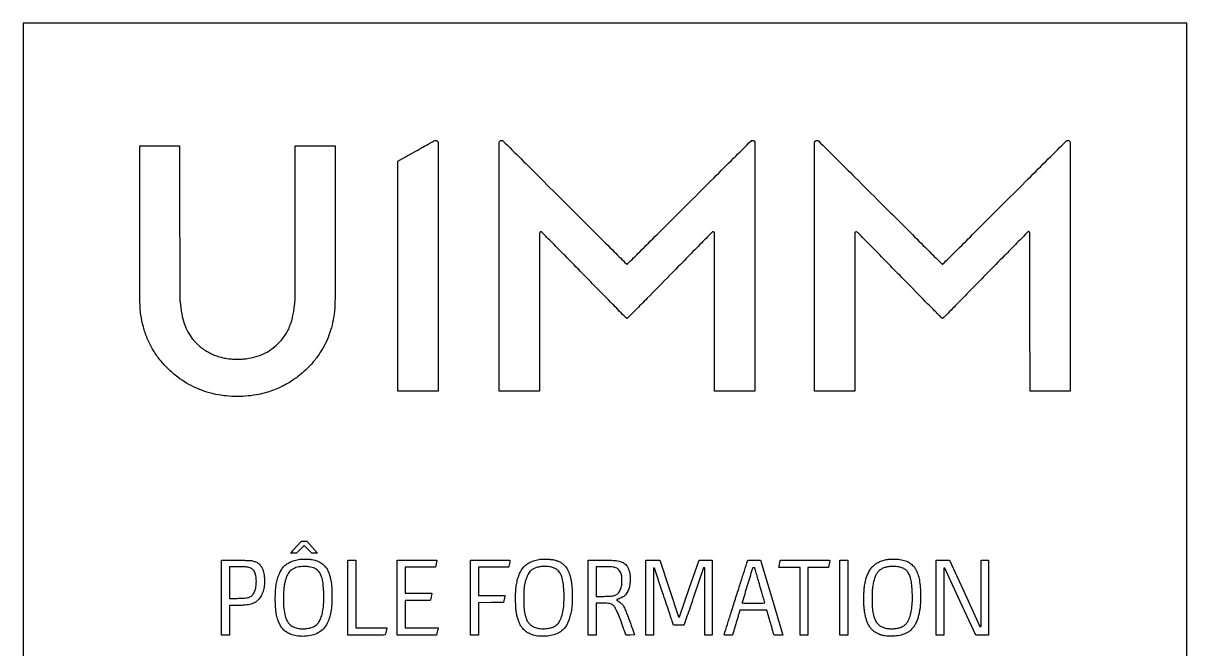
# Model space of a CAD drawing. Extents: x 0 to 6244, y 0 to 6667.
# Drawn here: x 0 to 6244, y 3308 to 6667 of the extents above; entities that cross this region are included whole.
import ezdxf

# ---------------------------------------------------------------- set-up
doc = ezdxf.new("R2010")
doc.units = 0

msp = doc.modelspace()

# ---------------------------------------------------------------- linework, layer by layer
for points in [[(0, 3333.5), (0, 0), (3122, 0), (6244, 0), (6244, 3333.5), (6244, 6667), (3122, 6667), (0, 6667)], [(4426, 3582), (4426, 3381), (4404.5, 3381), (4383, 3381), (4383, 3582), (4383, 3783), (4404.5, 3783), (4426, 3783)], [(5052.873249, 3604.75), (5134.388986, 3427), (5137.694493, 3427), (5141, 3427), (5141, 3605), (5141, 3783), (5160.5, 3783), (5180, 3783), (5180, 3582), (5180, 3381), (5145.75, 3381.013511), (5111.5, 3381.027022), (5028.907733, 3560.763511), (4946.315465, 3740.5), (4943.157733, 3740.813358), (4940, 3741.126717), (4940, 3561.063358), (4940, 3381), (4920, 3381), (4900, 3381), (4900, 3582.012631), (4900, 3783.025263), (4935.678756, 3782.762631), (4971.357512, 3782.5)]]:
    msp.add_lwpolyline(points, close=True)
for points in [[(839.278795, 5597.75, 0.000086), (839.514509, 5349.040249, 0.000911), (839.812126, 5247.873365, 0.001354), (840.246482, 5189.75145, 0.022626), (841.314586, 5170.5, 0.020188), (850.538632, 5105.533587, 0.036479), (864.052727, 5053.54911, 0.042651), (883.101331, 5010.021096, 0.044464), (909.037929, 4971, 0.017235), (918.352549, 4960.162261, 0.009537), (930.419486, 4947.554956, 0.009535), (942.821136, 4935.549899, 0.019171), (953.13346, 4926.654857, 0.026582), (977.470001, 4909.271439, 0.025886), (1003.724965, 4894.400828, 0.025985), (1031.2713, 4882.375179, 0.02731), (1059.468134, 4873.496401, 0.01257), (1072.341042, 4870.54587, 0.008214), (1087.318438, 4867.762417, 0.008215), (1102.377506, 4865.472739, 0.012581), (1115.5, 4864.0327, 0.015306), (1129.572559, 4863.278672, 0.00562), (1149.480365, 4863.046126, 0.005534), (1169.229863, 4863.256016, 0.017277), (1182.5, 4864.003198, 0.037111), (1237.010399, 4873.079139, 0.045604), (1285.789208, 4889.804462, 0.04714), (1329.403087, 4914.526209, 0.044511), (1368.530774, 4947.406124, 0.024064), (1390.702811, 4971.940479, 0.030728), (1408.53805, 4996.644653, 0.031317), (1422.950658, 5022.947982, 0.02668), (1434.844033, 5052.273022, 0.018351), (1442.442172, 5077.255008, 0.016111), (1448.562158, 5103.83092, 0.014309), (1453.542021, 5133.64531, 0.009169), (1457.693404, 5168.5, 0.022545), (1458.755525, 5187.74747, 0.001327), (1459.188205, 5246.299589, 0.000904), (1459.485831, 5347.999442, 0.000086), (1459.721207, 5596.75), (1460.039733, 6008), (1567.034483, 6008), (1674.029234, 6008), (1673.730405, 5576.75, -0.000089), (1673.451313, 5256.297329, -0.002777), (1672.927892, 5177.018414, -0.01169), (1671.429233, 5134.861783, -0.021129), (1667.941099, 5100.5, -0.025873), (1657.046938, 5045.386432, -0.02689), (1640.622447, 4992.413296, -0.027347), (1618.924032, 4942.366705, -0.029008), (1592.2664, 4896, -0.031807), (1556.657481, 4848.508808, -0.027863), (1513.792408, 4803.650267, -0.027655), (1465.832864, 4763.490852, -0.030024), (1414.987191, 4730.048618, -0.021574), (1379.895458, 4711.841338, -0.019419), (1342.126509, 4696.022344, -0.019302), (1302.991917, 4683.088003, -0.020593), (1263.807446, 4673.522663, -0.026074), (1207.703528, 4665.266445, -0.023553), (1149.099858, 4662.517327, -0.023517), (1090.398117, 4665.292839, -0.025763), (1034, 4673.573649, -0.029031), (979.525572, 4687.793911, -0.027898), (926.315971, 4708.381407, -0.027886), (875.706466, 4734.775263, -0.028943), (829, 4766.342444, -0.016743), (801.959853, 4788.464664, -0.014819), (775.304575, 4813.237708, -0.014915), (750.358669, 4839.352163, -0.017697), (728.455151, 4865.5, -0.03499), (693.640202, 4917.277657, -0.03249), (665.4139, 4974.673962, -0.03187), (644.391542, 5036.375466, -0.030731), (631.075066, 5101, -0.020709), (627.580339, 5135.704878, -0.01169), (626.075875, 5177.984235, -0.002783), (625.550586, 5257.292736, -0.00009), (625.269627, 5577.25), (624.968537, 6008), (731.964356, 6008), (838.960174, 6008)], [(2220.913425, 6035.252152, -0.041805), (2222.030483, 6034.280918, -0.022033), (2223.2538, 6032.907043, -0.021766), (2224.390267, 6031.380364, -0.03122), (2225.248446, 6029.928915, -0.117592), (2226.465753, 6024.898781, -0.000181), (2226.745176, 5930.775502, -0.000606), (2226.959582, 5777.123578, -0.000045), (2226.998446, 5358.75), (2227, 4691), (2119, 4691), (2011, 4691), (2011, 5308.780517), (2011, 5926.561034), (2103.651073, 5978.530517, -0.000123), (2183.576794, 6023.336237, -0.005104), (2200.93811, 6032.831671, -0.021568), (2209.583248, 6036.977351, -0.133718), (2214.413425, 6037.648955, -0.032914), (2216.101025, 6037.318259, -0.023495), (2217.937088, 6036.73762, -0.023843), (2219.6422, 6036.014805, -0.045906)], [(2572.315741, 6036.896359, -0.079096), (2573.919987, 6035.737167, -0.000008), (2671.237547, 5938.769232, -0.000253), (2778.737262, 5831.543857, -0.000153), (2906.003567, 5704.396359, 0.000145), (3078.113305, 5532.441867, 0.000792), (3171.297936, 5439.689587, 0.000087), (3237.493386, 5374.032646, 0.197806), (3240.001506, 5373, 0.197829), (3242.509683, 5374.0328, 0.000087), (3308.698844, 5439.695212, 0.000792), (3401.878884, 5532.459482, 0.000145), (3573.997939, 5704.45399, -0.000232), (3705.384615, 5835.699848, -0.000431), (3812.046976, 5941.965633, -0.000019), (3906.203023, 6035.602662, -0.107116), (3908.3151, 6036.95399, -0.085448), (3913.044417, 6037.840397, -0.092815), (3917.654074, 6037.047675, -0.090522), (3921.753482, 6034.61285, -0.076841), (3925.005402, 6030.75914, -0.136694), (3926.448901, 6025.659105, -0.000289), (3926.741031, 5943.17938, -0.000702), (3926.960144, 5802.812904, -0.000038), (3926.996262, 5359.25), (3927, 4691), (3818.5, 4691), (3710, 4691), (3710, 5115.598871, 0.00008), (3709.959029, 5371.071009, 0.000866), (3709.747038, 5474.392375, 0.000318), (3709.4621, 5538.865329, 0.109942), (3708.380917, 5543.609707, 0.080206), (3706.680011, 5546.079265, 0.114516), (3704.461537, 5547.531327, 0.123232), (3701.95554, 5547.798692, 0.102448), (3699.424491, 5546.89446, 0.061613), (3697.725305, 5545.547229, 0.000016), (3631.096754, 5477.83306, 0.000313), (3557.273652, 5402.708217, 0.00019), (3470.03268, 5313.75, -0.000197), (3348.561506, 5189.891045, -0.001221), (3286.068143, 5126.529618, -0.000229), (3242.986698, 5083.10244, -0.199832), (3240.338434, 5082, -0.118482), (3238.732791, 5082.385896, -0.040682), (3236.684304, 5083.650439, -0.027944), (3234.050719, 5085.82509, -0.009611), (3230.485534, 5089.25, -0.0027), (3224.799441, 5094.988144, -0.000011), (3160.550218, 5160.532327, -0.000054), (3087.700535, 5234.869543, -0.000034), (3002.605902, 5321.73239, 0.000313), (2909.141756, 5417.032184, 0.000748), (2839.605746, 5487.633498, 0.000055), (2781.492119, 5546.448292, 0.137196), (2779.48697, 5547.592626, 0.117478), (2776.65892, 5547.626624, 0.129251), (2774.231659, 5546.366233, 0.10238), (2772.343355, 5543.780334, 0.053907), (2771.09066, 5539.987128, 0.052143), (2770.516274, 5534.643051, 0.000081), (2770.253659, 5437.949453, 0.000498), (2770.055676, 5310.896364, 0.000141), (2770, 5112.950779), (2770, 4691), (2662, 4691), (2554, 4691), (2554.003738, 5359.75), (2554.007476, 6028.5), (2556.023433, 6031.806555, -0.099616), (2559.088864, 6035.122994, -0.08101), (2563.423391, 6037.294691, -0.082569), (2568.141693, 6037.950142, -0.11073)], [(4265.282119, 6036.598165, -0.093236), (4267.794806, 6034.890984, -0.000026), (4359.341145, 5943.824524, -0.000456), (4465.134365, 5838.382546, -0.000225), (4599.499434, 5704.098165, 0.000144), (4771.685505, 5531.960132, 0.000797), (4864.590721, 5439.429769, 0.000089), (4930.480672, 5374.037686, 0.197881), (4933, 5373, 0.197867), (4935.519295, 5374.037596, 0.000089), (5001.412729, 5439.426317, 0.000797), (5094.320384, 5531.949453, 0.000144), (5266.500566, 5704.063634, -0.000179), (5393.609149, 5831.105933, -0.000296), (5501.062141, 5938.299258, -0.000012), (5598.211131, 6035.094288, -0.073807), (5600.20034, 6036.563634, -0.10403), (5604.594239, 6037.834462, -0.087818), (5609.418143, 6037.345796, -0.087151), (5613.812716, 6035.222951, -0.100188), (5616.974365, 6031.810176), (5618.992524, 6028.5), (5618.996262, 5359.75), (5619, 4691), (5511.00578, 4691), (5403.01156, 4691), (5402.75578, 5116.294012, 0.000069), (5402.556251, 5386.442211, 0.000987), (5402.282729, 5482.454163, 0.000425), (5401.955425, 5540.163232, 0.144372), (5400.691733, 5544.347756, 0.041453), (5399.094019, 5546.394094, 0.099286), (5397.541952, 5547.518877, 0.110362), (5395.784207, 5547.892338, 0.058924), (5393.570012, 5547.606928, 0.13719), (5391.692135, 5546.535259, 0.000047), (5332.879326, 5487.017787, 0.000717), (5264.045257, 5417.145893, 0.000333), (5174.87382, 5326.249081, -0.000012), (5091.14717, 5240.792785, -0.000019), (5018.734735, 5166.89348, -0.000006), (4955.859323, 5102.73324, -0.000568), (4947.035759, 5093.75, -0.005014), (4941.111881, 5087.852098, -0.020515), (4937.338754, 5084.46084, -0.032197), (4934.676269, 5082.532801, -0.141528), (4932.831663, 5082, -0.199672), (4930.114956, 5083.129951, -0.000281), (4890.210045, 5123.313985, -0.001325), (4831.732556, 5182.580011, -0.000203), (4715.847476, 5300.74792, 0.000005), (4632.688342, 5385.612459, 0.000008), (4560.352071, 5459.428223, 0.000003), (4498.004501, 5523.048186, 0.000203), (4487.5, 5533.758256, 0.006432), (4477.365132, 5543.820832, 0.06847), (4472.688048, 5547.246958, 0.203818), (4469.321795, 5547.562199, 0.12765), (4465.924314, 5545.419449), (4463.5, 5542.838897), (4463.246524, 5116.919449), (4462.993048, 4691), (4354.496524, 4691), (4246, 4691), (4246.001554, 5358.75, -0.000045), (4246.040425, 5777.106603, -0.000606), (4246.254843, 5930.775591, -0.000183), (4246.534591, 6024.885006, -0.116078), (4247.751554, 6029.980067, -0.069755), (4249.81571, 6032.965968, -0.053739), (4252.798467, 6035.578223, -0.05561), (4256.119695, 6037.396051, -0.097732), (4259.180002, 6038, -0.037241), (4260.515558, 6037.900386, -0.019231), (4262.162246, 6037.588211, -0.019008), (4263.839465, 6037.135164, -0.027261)], [(1550.413996, 3853.75), (1578.949908, 3821.5), (1563.416427, 3821.22431), (1547.882946, 3820.94862), (1533.164429, 3836.22431, -0.000344), (1527.149102, 3842.475952, -0.000362), (1521.24595, 3848.628391, -0.000346), (1516.162218, 3853.941861, -0.001636), (1513.259442, 3857), (1508.072973, 3862.5), (1487.277762, 3841.75), (1466.482551, 3821), (1451.157942, 3821, -0.005038), (1445.30447, 3821.058985, -0.008672), (1440.432854, 3821.24174, -0.003239), (1436.374407, 3821.490909, -0.510438), (1436.166667, 3821.822943, -0.083165), (1436.533564, 3822.420295, -0.000136), (1444.627083, 3831.703895, -0.00106), (1453.741364, 3842.108022, -0.000654), (1464.5, 3854.304604), (1492.5, 3885.963321), (1507.189042, 3885.981661), (1521.878084, 3886)], [(1224.557581, 3780.715064, -0.038614), (1244.908548, 3775.332098, -0.068817), (1260.299888, 3767.451946, -0.074135), (1272.218333, 3756.155605, -0.052405), (1282.022178, 3740.5, -0.033788), (1287.863233, 3726.176617, -0.034995), (1291.641082, 3711.362791, -0.02972), (1293.717076, 3694.191549, -0.015224), (1294.377712, 3672.5, -0.004784), (1294.279347, 3662.220529, -0.008573), (1293.973065, 3653.782948, -0.010258), (1293.441651, 3646.609418, -0.014386), (1292.652164, 3640.235253, -0.051017), (1284.04, 3607.053929, -0.071623), (1269.419726, 3580.221044, -0.0785), (1249.045097, 3560.376281, -0.077972), (1223.5, 3547.722676, -0.031097), (1208.581919, 3544.038558, -0.022047), (1191.494794, 3541.702871, -0.016369), (1169.743899, 3540.41744, -0.006453), (1139.75, 3540.015828), (1107, 3540), (1107, 3460.5), (1107, 3381), (1085.5, 3381), (1064, 3381), (1064, 3582.057195), (1064, 3783.114391), (1139.75, 3782.745362, -0.000641), (1182.215966, 3782.484034, -0.004125), (1203.680623, 3782.147319, -0.007535), (1216.766365, 3781.636635, -0.031841)], [(1107, 3662.998329), (1107, 3577.795444), (1147.25, 3578.295626, 0.004992), (1178.768357, 3579.002057, 0.025911), (1196.109422, 3580.465696, 0.044637), (1208.438652, 3583.290528, 0.042237), (1220.31259, 3588.294912, 0.125082), (1233.782809, 3600.402247, 0.065687), (1243.816001, 3620.725799, 0.054744), (1249.668614, 3647.144904, 0.038877), (1250.607336, 3677.5, 0.042766), (1246.914455, 3705.253904, 0.09102), (1238.525191, 3725.135062, 0.111656), (1224.968297, 3738.216797, 0.08853), (1205.927481, 3745.570782, 0.028715), (1199.587767, 3746.42904, 0.009352), (1190.15385, 3746.981012, 0.005821), (1175.963132, 3747.379852, 0.001373), (1152.25, 3747.705011), (1107, 3748.201214)], [(1537.144045, 3787.987832, -0.03747), (1564.125098, 3783.291492, -0.050947), (1587.331546, 3774.845546, -0.055402), (1606.809794, 3762.591748, -0.058722), (1622.69951, 3746.569784, -0.044234), (1630.284433, 3734.8792, -0.022998), (1637.714583, 3719.14304, -0.021965), (1644.189713, 3701.471622, -0.023691), (1648.906127, 3683.737185, -0.032996), (1654.590002, 3645.241081, -0.017294), (1656.819181, 3596.852231, -0.017259), (1655.687376, 3547.78837, -0.029276), (1650.929913, 3507, -0.014101), (1647.348299, 3489.586297, -0.019112), (1643.07648, 3474.107071, -0.019787), (1637.768904, 3459.432974, -0.017039), (1631.069616, 3444.459575, -0.069282), (1611.277925, 3415.098514, -0.080347), (1585.075854, 3393.953757, -0.072194), (1551.190495, 3380.635107, -0.043869), (1508.5, 3374.502285, -0.023549), (1491.53981, 3374.368113, -0.019649), (1473.576285, 3375.780618, -0.020184), (1456.548916, 3378.495755, -0.033346), (1442.5, 3382.310739, -0.043006), (1420.992172, 3391.85835, -0.051627), (1402.814449, 3404.479415, -0.052762), (1387.918847, 3420.299539, -0.048302), (1376.154963, 3439.343326, -0.037557), (1365.20577, 3466.61822, -0.033695), (1357.981635, 3496.22801, -0.028115), (1353.91934, 3531.174492, -0.014682), (1352.597731, 3575, -0.012747), (1353.59518, 3615.362356, -0.023181), (1356.775138, 3648.194438, -0.02738), (1362.428984, 3676.425648, -0.031363), (1370.955711, 3702.583945, -0.031656), (1382.204258, 3726.409128, -0.050077), (1395.029455, 3744.977239, -0.053776), (1410.548578, 3759.692377, -0.04424), (1429.862713, 3771.880652, -0.024714), (1442.433918, 3777.5717, -0.023328), (1455.747237, 3782.117487, -0.022488), (1469.903402, 3785.543036, -0.019496), (1485, 3787.878182, -0.021501), (1495.161472, 3788.605783, -0.006596), (1510.546163, 3788.841107, -0.006746), (1526.101982, 3788.663942, -0.018139)], [(1496, 3748.879181, 0.026998), (1478.658898, 3746.887092, 0.037551), (1463.495006, 3743.121151, 0.040517), (1449.996883, 3737.422522, 0.041063), (1437.658565, 3729.643145, 0.053005), (1429.051469, 3721.616119, 0.042694), (1421.604329, 3711.38088, 0.036135), (1414.989386, 3698.40457, 0.021113), (1408.887045, 3682.0423, 0.022401), (1403.498409, 3662.568635, 0.022022), (1399.837827, 3642.580185, 0.018738), (1397.546328, 3619.653871, 0.009814), (1396.327203, 3591, 0.02007), (1397.28372, 3535.528634, 0.040006), (1403.291956, 3492.058983, 0.052184), (1414.170662, 3459.405286, 0.103524), (1430.22282, 3437.489574, 0.045307), (1439.465782, 3430.582497, 0.031756), (1450.953938, 3424.488537, 0.030494), (1463.716809, 3419.637093, 0.031778), (1476.801685, 3416.452348, 0.030028), (1486.187134, 3415.366553, 0.011389), (1499.37475, 3414.939633, 0.011535), (1512.809542, 3415.120816, 0.024316), (1523.196829, 3416.007705, 0.029215), (1537.84879, 3418.859157, 0.032292), (1551.572777, 3423.333901, 0.034189), (1563.835544, 3429.228722, 0.044102), (1574.112338, 3436.328967, 0.082731), (1586.608578, 3450.780383, 0.045204), (1596.986816, 3471.857809, 0.037808), (1605.062135, 3498.760243, 0.024077), (1610.5263, 3531, 0.019295), (1611.932338, 3548.286038, 0.006336), (1612.695827, 3573.809215, 0.006529), (1612.806341, 3600.279019, 0.012523), (1612.08608, 3621.5, 0.023271), (1607.044749, 3669.105233, 0.059734), (1597.778307, 3702.410449, 0.084908), (1583.472199, 3725.223959, 0.103208), (1563.209262, 3740.17246, 0.048201), (1550.204112, 3744.67921, 0.027114), (1533.757135, 3747.723807, 0.025017), (1515.269597, 3749.183757, 0.022297)], [(1785, 3601.5), (1785, 3420), (1868, 3420, -0.000939), (1900.639997, 3419.938727, -0.00172), (1927.241779, 3419.747341, -0.000126), (1950.628754, 3419.492734, -0.410955), (1951, 3419.11733, -0.05797), (1950.851748, 3417.842943, -0.000177), (1947.061286, 3401.797226, -0.000602), (1943.506096, 3386.851611, -0.014858), (1942.395398, 3382.75, -0.321636), (1940.882368, 3381.589591, -0.003617), (1927.340865, 3381.255704, -0.004041), (1904.122919, 3381.038954, -0.000313), (1841.932612, 3381), (1742, 3381), (1742, 3582), (1742, 3783), (1763.5, 3783), (1785, 3783)], [(2216.055694, 3764.25), (2212.45446, 3745.5), (2130.72723, 3745.244155), (2049, 3744.988309), (2049, 3675.494155), (2049, 3606), (2120.5, 3606, -0.000634), (2158.825206, 3605.951422, -0.004018), (2178.317075, 3605.745347, -0.001788), (2191.230568, 3605.458826, -0.406689), (2192, 3604.669314, -0.049857), (2191.717174, 3601.840013, -0.000782), (2188.47387, 3585.908107, -0.000469), (2185.098074, 3569.535045, -0.087549), (2184.463113, 3567.940316, -0.255914), (2183.715141, 3567.515873, -0.000313), (2165.705043, 3567.25564, -0.002363), (2144.28996, 3567.060841, -0.001092), (2116.440983, 3567), (2049, 3567), (2049, 3493.5), (2049, 3420), (2138.116631, 3420, -0.000342), (2193.824568, 3419.961898, -0.004592), (2214.251374, 3419.74636, -0.004789), (2225.922532, 3419.404144, -0.478396), (2226.7809, 3418.25, 0.002372), (2226.462959, 3416.995486, 0.000072), (2225.173228, 3411.8, 0.000143), (2223.656277, 3405.677919, 0.000099), (2221.943206, 3398.75), (2217.557873, 3381), (2111.778937, 3381), (2006, 3381), (2006, 3582), (2006, 3783), (2112.828464, 3783), (2219.656929, 3783)], [(2612, 3781.673251, -0.046369), (2611.805375, 3779.579115, -0.000451), (2608.989397, 3764.634591, -0.000778), (2606.238958, 3750.232505, -0.024861), (2605.38684, 3746.75, -0.319735), (2603.921162, 3745.60733, -0.005412), (2593.126956, 3745.257061, -0.005009), (2574.355304, 3745.03938, -0.000394), (2524.432612, 3745), (2444, 3745), (2444, 3669.5), (2444, 3594), (2514.5, 3594, -0.000699), (2550.8287, 3593.949225, -0.003736), (2570.64986, 3593.745712, -0.001332), (2584.280516, 3593.467576, -0.417017), (2584.959201, 3592.75, -0.039348), (2584.855695, 3591.823734, -0.000614), (2583.840809, 3586.579688, -0.001629), (2582.633634, 3580.488653, -0.001078), (2581.209201, 3573.5), (2577.5, 3555.5), (2510.75, 3555.242912), (2444, 3554.985825), (2444, 3467.992912), (2444, 3381), (2422.5, 3381), (2401, 3381), (2401, 3582), (2401, 3783), (2506.5, 3783, -0.000425), (2563.15579, 3782.951823, -0.002719), (2591.870578, 3782.746856, -0.000828), (2611.214266, 3782.471567, -0.409568)], [(2841.02028, 3786.159037, -0.028573), (2859.51106, 3781.772132, -0.039753), (2875.371437, 3775.628927, -0.041387), (2889.567735, 3767.278096, -0.035118), (2903.048603, 3756.272334, -0.03597), (2911.824133, 3746.738782, -0.036241), (2919.118585, 3736.068761, -0.03144), (2925.585363, 3723.157942, -0.017552), (2931.885147, 3706.740138, -0.022168), (2936.569689, 3690.866008, -0.01789), (2940.221604, 3673.464056, -0.015621), (2943.016848, 3653.60557, -0.009793), (2945.102655, 3630.235561, -0.016023), (2945.897784, 3608.978313, -0.00509), (2945.744449, 3577.271984, -0.004749), (2944.977471, 3545.991256, -0.022107), (2943.567334, 3528, -0.020734), (2938.82065, 3499.296767, -0.025024), (2931.91907, 3472.862974, -0.027272), (2923.149877, 3449.562557, -0.040158), (2912.771671, 3430.326519, -0.06448), (2893.871957, 3408.060954, -0.065994), (2870.061438, 3391.546509, -0.059594), (2840.633251, 3380.618659, -0.039481), (2805, 3374.956314, -0.021158), (2787.429022, 3374.317174, -0.019226), (2769.293196, 3375.122884, -0.019881), (2752.081637, 3377.243672, -0.029935), (2737.339912, 3380.57443, -0.024719), (2728.417826, 3383.645334, -0.015567), (2718.316692, 3388.060243, -0.015571), (2708.51625, 3393.091917, -0.024856), (2700.517185, 3398.05317, -0.031751), (2693.308232, 3403.745078, -0.017698), (2685.251749, 3411.513786, -0.017685), (2677.737717, 3419.862588, -0.030736), (2672.201782, 3427.360313, -0.021914), (2667.538947, 3435.305246, -0.016162), (2663.059775, 3444.470311, -0.015129), (2658.873877, 3454.595717, -0.013147), (2655.093821, 3465.438009, -0.02263), (2649.34895, 3486.697772, -0.022892), (2645.574923, 3508.308569, -0.019022), (2643.332254, 3533.418479, -0.009118), (2642.270609, 3565.770799, -0.005223), (2642.166567, 3591.00502, -0.010165), (2642.703274, 3611.137153, -0.01196), (2643.961736, 3628.856621, -0.011951), (2646.066314, 3646.5, -0.023964), (2651.415649, 3674.233505, -0.029172), (2659.149826, 3699.523406, -0.031612), (2669.055066, 3721.804556, -0.042109), (2680.924878, 3740.5, -0.061091), (2698.105201, 3758.15094, -0.051912), (2719.968752, 3772.262078, -0.048568), (2745.737702, 3782.326836, -0.040896), (2774.5, 3787.96434, -0.026589), (2787.888442, 3788.750292, -0.008151), (2808.15139, 3788.530813, -0.008017), (2828.301619, 3787.660462, -0.029161)], [(2785, 3748.86061, 0.035583), (2764.52719, 3746.10193, 0.045377), (2746.315851, 3740.552812, 0.049772), (2730.859554, 3732.389374, 0.062548), (2718.59076, 3721.837163, 0.057427), (2710.963935, 3711.172329, 0.026201), (2703.446066, 3695.754828, 0.02473), (2696.887656, 3677.890894, 0.024869), (2692.13921, 3659.5, 0.033732), (2687.213577, 3623.373907, 0.016843), (2685.626432, 3577.238267, 0.016844), (2687.14914, 3531.082908, 0.033605), (2692.023112, 3494.886587, 0.033713), (2698.718725, 3470.54543, 0.059112), (2707.867378, 3451.794365, 0.06789), (2720.098802, 3437.494082, 0.06312), (2736, 3426.578709, 0.030811), (2748.385649, 3421.137995, 0.035332), (2760.798278, 3417.546324, 0.032571), (2774.41872, 3415.544737, 0.020482), (2790.5, 3414.903814, 0.039364), (2819.47849, 3417.221561, 0.060999), (2843.565875, 3424.157063, 0.070801), (2862.585979, 3435.65058, 0.082313), (2876.532987, 3451.500837, 0.062999), (2889.068107, 3478.723465, 0.03578), (2897.496021, 3514.054963, 0.030322), (2901.870704, 3556.791928, 0.019431), (2901.996722, 3606.68981, 0.016274), (2898.793411, 3653.123583, 0.040402), (2892.624016, 3686.611659, 0.056031), (2882.960513, 3711.169583, 0.084466), (2868.976437, 3729.36133, 0.079504), (2854.462926, 3739.04171, 0.050392), (2835.179, 3745.622273, 0.043194), (2811.811416, 3748.958707, 0.029582)], [(3174, 3781.943904, -0.024604), (3190.711012, 3779.585797, -0.030026), (3206.01087, 3775.688618, -0.033288), (3218.982862, 3770.567484, -0.061056), (3228.5688, 3764.497136, -0.070714), (3237.980286, 3754.25441, -0.042602), (3246.145055, 3739.887415, -0.039605), (3252.367126, 3722.971446, -0.037839), (3255.960956, 3705.026234, -0.022005), (3256.730278, 3695.184098, -0.008507), (3256.962855, 3681.497301, -0.008506), (3256.72969, 3667.811498, -0.022025), (3255.959883, 3657.973766, -0.017664), (3254.031409, 3645.827647, -0.024321), (3251.389973, 3635.099558, -0.024619), (3247.7481, 3624.780388, -0.018803), (3242.798001, 3613.875105, -0.018398), (3236.143835, 3601.709186, -0.061181), (3230.569555, 3594.519381, -0.063671), (3223.541613, 3589.043342, -0.021089), (3212, 3582.848973, -0.003597), (3206.299752, 3580.143028, -0.003201), (3200.335938, 3577.410683, -0.003213), (3194.940543, 3575.022009, -0.009896), (3191.25, 3573.502532, 0.007403), (3188.470914, 3572.374492, 0.011744), (3186.129687, 3571.318055, 0.005744), (3184.213022, 3570.371185, 0.282272), (3184, 3570.023915, 0.237499), (3184.20396, 3569.618744, 0.001653), (3187.408201, 3567.258964, 0.005861), (3191.154587, 3564.585807, 0.003659), (3195.602386, 3561.538281, -0.014107), (3206.011665, 3554.081804, -0.038136), (3212.803902, 3548.051457, -0.045528), (3217.900702, 3541.716599, -0.028526), (3222.70931, 3533.5, -0.018413), (3228.762583, 3520.494902, -0.00396), (3238.233772, 3497.511762, -0.004343), (3248.158109, 3472.245908, -0.006087), (3256.54931, 3449.5, 0.000105), (3260.132783, 3439.416404, 0.000059), (3264.476495, 3427.20625, 0.000059), (3268.857255, 3414.90119, 0.000098), (3272.563888, 3404.5), (3280.76537, 3381.5), (3257.70156, 3381.231125, -0.003151), (3248.811202, 3381.183505, -0.005028), (3241.213271, 3381.267088, -0.001333), (3234.617277, 3381.423591, -0.208171), (3233.958691, 3381.731125, -0.096217), (3233.553646, 3382.419892, -0.000256), (3229.885961, 3392.813196, -0.001565), (3225.785869, 3404.568105, -0.000974), (3221.047652, 3418.377628, 0.007301), (3203.531301, 3467.399439, 0.016936), (3188.626186, 3503.490727, 0.020841), (3175.675987, 3529.163098, 0.088727), (3164.83611, 3542.408288, 0.089002), (3156.741146, 3547.155718, 0.049657), (3145.646406, 3550.031748, 0.030415), (3129.324326, 3551.563963, 0.008147), (3103.25, 3551.994105), (3074, 3552), (3074, 3466.5), (3074, 3381), (3052.5, 3381), (3031, 3381), (3031, 3582), (3031, 3783), (3096.75, 3782.996583, -0.001371), (3123.56499, 3782.921689, -0.002023), (3147.097753, 3782.696237, -0.001621), (3166.293494, 3782.372428, -0.017722)], [(3074, 3668.587002), (3074, 3589), (3106.25, 3589.000836, 0.00916), (3143.83156, 3589.690378, 0.039298), (3166.06177, 3592.263175, 0.068), (3180.862265, 3597.32557, 0.091064), (3192.158678, 3605.85955, 0.041099), (3199.170043, 3614.893019, 0.040707), (3204.634806, 3624.979736, 0.037672), (3208.716519, 3636.524807, 0.026867), (3211.586843, 3649.938827, 0.031723), (3212.688517, 3661.667441, 0.012313), (3212.78, 3677.982284, 0.011962), (3212.090354, 3694.032903, 0.039985), (3210.550073, 3704.45046, 0.04842), (3206.667323, 3716.031845, 0.049098), (3200.643561, 3726.592607, 0.051953), (3193.087147, 3735.203046, 0.072687), (3184.658678, 3740.988738, 0.043116), (3175.54689, 3744.525738, 0.045389), (3166.118801, 3746.37202, 0.020814), (3151.718632, 3747.252165, 0.00239), (3119.25, 3747.727655), (3074, 3748.174004)], [(3466.5, 3630.959291), (3516.5, 3478.920535), (3519.456604, 3479.210267), (3522.413207, 3479.5), (3574.456604, 3631.238004), (3626.5, 3782.976007), (3662.25, 3782.988004), (3698, 3783), (3698, 3582), (3698, 3381), (3678, 3381), (3658, 3381), (3658, 3561.5), (3658, 3742), (3654.75, 3741.980013), (3651.5, 3741.960026), (3599.100254, 3589.730013, -0.000157), (3578.945526, 3531.236973, -0.000258), (3561.830361, 3481.69888, -0.00002), (3546.431402, 3437.208114, -0.033854), (3545.806645, 3435.734258, -0.233973), (3544.435506, 3434.70804, -0.032618), (3540.808501, 3434.279482, -0.014195), (3534.032371, 3434.116747, -0.001304), (3517.206391, 3434.234258), (3489.5, 3434.5), (3482.299993, 3456, -0.000641), (3477.566559, 3470.194965, -0.000045), (3464.391773, 3509.885937, -0.000064), (3448.69143, 3557.220081, -0.000048), (3431.446488, 3609.25), (3387.792991, 3741), (3384.896495, 3741), (3382, 3741), (3382, 3561), (3382, 3381), (3362, 3381), (3342, 3381), (3342, 3582), (3342, 3783), (3379.25, 3782.999023), (3416.5, 3782.998047)], [(4016.502406, 3581.75), (4075.652151, 3381), (4052.364816, 3381), (4029.077481, 3381), (4027.6768, 3385.75, -0.001895), (4026.655471, 3389.262553, -0.000037), (4021.460332, 3407.390625, -0.000088), (4015.401841, 3428.551293, -0.000059), (4008.48127, 3452.75), (3990.686422, 3515), (3918.390457, 3515), (3846.094492, 3515), (3844.211124, 3508.75, -0.00023), (3842.867869, 3504.29978, -0.000008), (3837.483128, 3486.490625, -0.000014), (3831.129248, 3465.479524, -0.00001), (3823.952036, 3441.75), (3805.576316, 3381), (3783.288158, 3381, -0.002911), (3774.741821, 3381.049761, -0.004853), (3767.547146, 3381.203394, -0.000946), (3761.27253, 3381.410211, -0.404045), (3761, 3381.692406, -0.076699), (3761.085679, 3382.24766, -0.000003), (3778.900768, 3438.598336, -0.000162), (3798.572494, 3500.75031, -0.000097), (3821.938783, 3574.442406, 0.000006), (3845.485219, 3648.655434, 0.000009), (3865.743134, 3712.51031, 0.000002), (3883.459424, 3768.358094, 0.00034), (3885.486366, 3774.762904), (3888.095165, 3783.025807), (3922.723913, 3782.762904), (3957.352662, 3782.5)], [(4328, 3781.443673, -0.04401), (4327.735836, 3778.448327, -0.000791), (4324.895989, 3762.618534, -0.000399), (4321.91088, 3746.203887, -0.093493), (4321.362097, 3744.776869, -0.255956), (4320.80094, 3744.458493, -0.000225), (4304.884091, 3744.228205, -0.00218), (4287.040889, 3744.055888, -0.001324), (4265.940983, 3744), (4211, 3744), (4211, 3562.5), (4211, 3381), (4190, 3381), (4169, 3381), (4169, 3562.5), (4169, 3744), (4112.666667, 3744, -0.000835), (4091.031328, 3744.036133, -0.001374), (4072.733709, 3744.147541, -0.000108), (4056.322323, 3744.29611, -0.196505), (4055.831066, 3744.502267, -0.246891), (4055.639967, 3745.11721, -0.000184), (4058.773761, 3762.033918, -0.001492), (4061.640158, 3777.222681, -0.019961), (4062.930988, 3782.75, -0.336824), (4063.066064, 3782.853044, -0.000004), (4101.901603, 3782.926562, -0.000295), (4144.688054, 3782.982034, -0.000177), (4195.5, 3783, -0.00027), (4273.604622, 3782.957803, -0.002666), (4306.465912, 3782.747064, -0.001184), (4327.003036, 3782.457204, -0.409395)], [(4696.576322, 3787.937757, -0.021694), (4712.791525, 3785.647419, -0.027358), (4727.515824, 3782.069077, -0.028996), (4741.013401, 3777.125562, -0.030938), (4753.548564, 3770.743764, -0.038002), (4763.051551, 3764.119851, -0.023767), (4773.142651, 3755.048619, -0.023896), (4782.133128, 3745.266682, -0.045814), (4788.181276, 3736.5, -0.046404), (4800.676458, 3708.490557, -0.036562), (4809.018521, 3676.327573, -0.029758), (4813.772513, 3637.290876, -0.015267), (4815.308707, 3588, -0.005452), (4815.053688, 3563.193027, -0.011709), (4814.200935, 3544.085496, -0.013702), (4812.571337, 3527.058978, -0.011282), (4809.927178, 3509, -0.020722), (4804.977772, 3485.70872, -0.024491), (4798.327671, 3464.195166, -0.026156), (4790.10035, 3444.793458, -0.032867), (4780.415862, 3427.842868, -0.031339), (4774.898799, 3420.546882, -0.01655), (4767.214678, 3412.185193, -0.016537), (4759.069667, 3404.421502, -0.034309), (4752.134101, 3399.041301, -0.060399), (4726.295329, 3385.898833, -0.043582), (4695.040718, 3377.491686, -0.041028), (4660.679532, 3374.264344, -0.038673), (4625.55229, 3376.574405, -0.015005), (4616.020058, 3378.239957, -0.019913), (4607.476026, 3380.356283, -0.019711), (4599.059379, 3383.164607, -0.014242), (4589.908902, 3386.925386, -0.038458), (4572.302875, 3396.436601, -0.046803), (4557.569297, 3408.007127, -0.04711), (4545.319498, 3422.047773, -0.039804), (4535.119778, 3438.922756, -0.025692), (4527.733012, 3455.792085, -0.023856), (4521.908594, 3473.748647, -0.021609), (4517.367922, 3493.795917, -0.014546), (4513.849658, 3517.005789, -0.008633), (4512.632643, 3528.656051, -0.011926), (4511.971099, 3539.147957, -0.007855), (4511.658626, 3552.493593, -0.001712), (4511.560257, 3575.5, -0.002234), (4511.62513, 3593.433182, -0.003991), (4511.86206, 3608.176486, -0.004536), (4512.2456, 3619.751385, -0.017013), (4512.799151, 3627, -0.012451), (4516.573379, 3654.757398, -0.023346), (4521.221478, 3676.920366, -0.026475), (4527.440631, 3696.582198, -0.022825), (4535.977702, 3716.5, -0.017108), (4541.873268, 3727.693254, -0.023886), (4547.946782, 3737.236701, -0.025466), (4554.563631, 3745.667269, -0.024469), (4562.087571, 3753.5, -0.04829), (4578.418954, 3766.176658, -0.041573), (4597.698127, 3776.22501, -0.038883), (4619.661428, 3783.494666, -0.03187), (4644, 3787.878182, -0.021531), (4654.270468, 3788.612973, -0.006809), (4669.644077, 3788.839756, -0.006973), (4685.237479, 3788.639943, -0.017546)], [(4654.996594, 3748.876347, 0.038481), (4633.228476, 3745.990054, 0.048487), (4613.85273, 3739.876342, 0.053567), (4597.697832, 3730.848912, 0.071247), (4585.505881, 3719.287401, 0.057433), (4576.297468, 3704.433254, 0.030267), (4568.242419, 3684.247532, 0.027194), (4561.756642, 3660.32902, 0.021764), (4557.321134, 3634, 0.025085), (4555.782733, 3613.026012, 0.005787), (4555.375629, 3577.577174, 0.005863), (4555.795241, 3542.067095, 0.023786), (4557.331345, 3520.5, 0.0255), (4562.906673, 3487.953052, 0.050762), (4571.174746, 3463.176064, 0.063985), (4582.604822, 3444.587998, 0.078426), (4597.709582, 3430.929608, 0.048007), (4612.95803, 3422.939038, 0.043282), (4629.985497, 3417.667496, 0.039582), (4649.079961, 3415.081755, 0.028803), (4670.519909, 3415.127052, 0.026845), (4689.159455, 3417.249475, 0.03859), (4705.272383, 3421.264315, 0.042529), (4719.312115, 3427.305495, 0.046139), (4731.722915, 3435.5, 0.030622), (4737.407483, 3440.659329, 0.033251), (4742.253298, 3446.341845, 0.030161), (4746.66824, 3453.090615, 0.018605), (4751.065528, 3461.5, 0.046575), (4761.510723, 3489.98086, 0.030928), (4768.312964, 3524.134119, 0.02682), (4771.554399, 3563.998115, 0.017869), (4771.177304, 3609.836803, 0.013962), (4768.199349, 3651.193912, 0.032813), (4763.10398, 3681.717826, 0.044143), (4755.478116, 3704.788656, 0.069481), (4744.657248, 3722.589243, 0.085436), (4729.835053, 3735.469038, 0.065028), (4710.115404, 3744.158812, 0.053612), (4685.252663, 3748.633538, 0.031473)], [(3913.747523, 3740.25, -0.006015), (3912.280612, 3735.201561, -0.00001), (3885.313989, 3646.402359, -0.000004), (3857.881971, 3556.079206, -0.016708), (3857.258941, 3554.25, 0.515634), (3857.737647, 3553.535752, 0.001935), (3869.358613, 3553.253153, 0.004322), (3886.555464, 3553.050228, 0.000789), (3918.393011, 3553, 0.000829), (3942.01625, 3553.039151, 0.001382), (3961.902947, 3553.160044, 0.000077), (3979.778091, 3553.320881, 0.411536), (3980, 3553.54483, 0.070064), (3979.938424, 3553.9821, 0.000008), (3972.06875, 3581.368904, 0.000241), (3963.352636, 3611.644405, 0.000146), (3953, 3647.5, -0.000146), (3942.647364, 3683.355595, -0.000241), (3933.93125, 3713.631096, -0.000008), (3926.061576, 3741.0179, -0.070064), (3926, 3741.45517, 0.378194), (3925.80798, 3741.672724, 0.008046), (3924.27176, 3741.839956, 0.0144), (3922.372433, 3741.960808, 0.008686), (3920.116631, 3742, 0.011488), (3917.02784, 3741.929021, 0.055606), (3915.297375, 3741.654997, 0.112022), (3914.297291, 3741.119945, 0.147474)]]:
    msp.add_lwpolyline(points, format="xyb", close=True)

doc.saveas('drawing.dxf')
